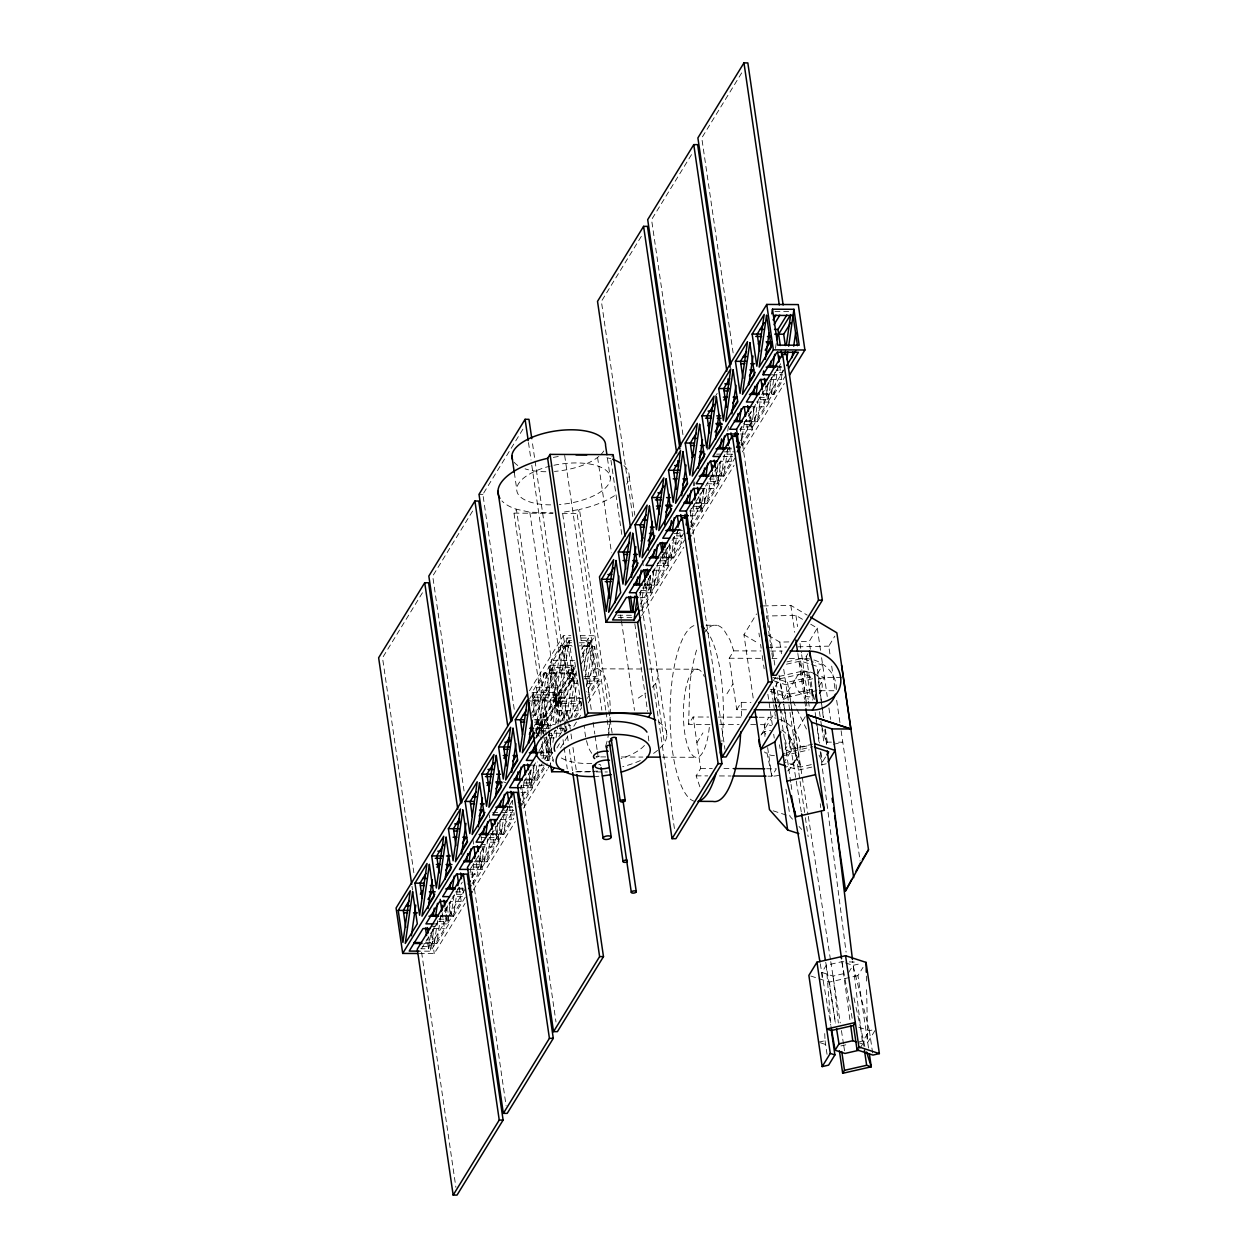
<?xml version="1.0" encoding="UTF-8"?>
<svg xmlns="http://www.w3.org/2000/svg" width="1258" height="1258" viewBox="0 0 1258 1258"><rect width="100%" height="100%" fill="white"/><g stroke="black" fill="none" stroke-linecap="round" stroke-linejoin="round"><path stroke-width="0.75" stroke-dasharray="5 3.75" d="M609.737 723.9L607.976 737.298A44.124 13.335 -89.8 0 1 605.648 745.963M609.847 722.249L610.272 715.66M430.488 934.946L428.506 948.799L420.707 948.768M434.199 926.297L430.645 951.19L418.945 951.142M425.503 942.588L434.435 942.635L437.721 919.629M423.946 943.516L436.778 943.563L440.882 914.818M447.486 905.791L445.238 921.564L437.438 921.516M459.154 887.22L461.214 901.404L447.376 923.954L450.647 900.98M440.269 915.337L451.166 915.384L454.169 894.312L461.969 894.312L462.85 888.132L457 888.101M440.662 916.264L453.509 916.327L457.063 891.419M470.083 872.816L470.901 867.077L478.7 867.077L480.682 853.223M471.876 877.581L473.794 864.183M492.334 830.862L494.677 846.933L480.839 869.467L484.11 846.492M475.681 860.865L484.629 860.912L487.915 837.907M474.124 861.793L486.972 861.84L491.076 833.095M497.948 822.15L495.432 839.841L487.632 839.794M509.333 805.497L511.408 819.681L497.57 842.231L500.841 819.257M490.463 833.614L501.36 833.661L504.364 812.589M490.856 834.541L503.703 834.604L507.524 807.778M512.604 809.492L512.163 812.589L500.464 812.542M531.615 705.848L533.518 692.45L529.571 698.882M520.545 789.175L521.095 785.354M533.125 712.531L535.656 694.841L557.105 694.935L552.938 724.121M522.07 795.858L524.256 780.542M544.116 672.826L536.726 724.561L532.055 692.466L544.116 672.826L575.645 672.967L569.088 718.947M531.143 769.582L528.895 785.354L523.045 785.322M536.333 733.178L538.235 719.78L534.288 726.228M551.916 725.567L539.069 725.504L546.459 673.769L576.306 673.895M543.881 766.814L531.018 787.744L534.304 764.77M538.393 736.024L540.374 722.171L534.524 722.155M550.249 665.215L556.869 710.628L543.031 733.178L536.411 687.749L550.249 665.215L540.893 730.788L544.793 730.804M525.875 779.142L534.823 779.189L537.276 761.939M541.097 735.112L542.198 727.454L537.15 727.423L539.493 728.366M543.031 733.178L552.388 667.605L573.837 667.699L565.848 723.696M524.319 780.07L537.166 780.117L539.352 764.785M540.704 755.209L542.89 739.877M560.832 645.59L553.457 697.325L548.787 665.23L560.832 645.59L571.73 645.637M549.51 730.851L545.61 758.118L541.711 758.102M549.777 728.932L554.967 692.545L541.129 715.079L544.289 736.811M582.297 698.379L555.8 698.269L563.175 646.533L572.123 646.565M552.702 752.457L547.749 760.508L551.57 733.697M552.907 742.362L554.558 730.867L562.342 730.867L563.222 724.687M555.643 723.208L558.929 700.203L527.385 700.077M570.88 637.979L566.981 637.963L573.601 683.393L559.763 705.927L569.119 640.353L573.019 640.385M556.067 737.55L557.719 726.055M557.986 724.136L561.272 701.146L564.024 720.032M563.773 720.85L571.698 665.293L557.86 687.843L562.672 720.897M564.748 731.354L565.565 725.614L570.613 725.646M571.714 717.972L577.17 679.65M578.853 689.887L579.954 697.435L579.073 703.631L557.624 703.536L566.981 637.963L553.127 660.513L559.763 705.927M583.775 670.608L588.429 638.058L578.68 638.01M539.069 725.504L551.13 705.864L581.212 706.021L582.029 700.297M585.033 679.21L590.568 640.448L580.819 640.416M586.637 685.972L592.376 645.731L579.529 645.668M588.162 692.655L594.72 646.659L579.922 646.596M639.992 596.135L640.825 590.395M640.982 606.655L643.703 587.502M640.809 590.364L648.609 590.395L650.858 574.623M662.243 554.18L664.586 570.251L650.748 592.785L654.302 567.893M645.59 584.184L654.537 584.231L657.541 563.144L665.34 563.159L667.589 547.387M644.033 585.112L656.88 585.174L660.985 556.429M672.039 540.61L679.304 528.785L681.317 543.016L667.479 565.55L670.75 542.575M660.371 556.948L671.269 556.995L674.272 535.908L682.072 535.924L682.512 532.826M660.764 557.876L673.612 557.923L677.433 531.096M690.453 512.509L691.004 508.672L698.803 508.672L701.052 492.9M694.29 485.682L694.825 481.845M690.894 526.85L694.164 503.86M707.877 445.017L707.059 450.757L708.836 447.848M712.437 472.458L714.78 488.529L700.942 511.062L704.213 488.088M695.784 502.461L704.732 502.508L707.185 485.258M694.227 503.389L707.075 503.452L711.163 474.706M718.051 463.746L715.535 481.437L707.735 481.405M729.436 447.109L731.511 461.293L717.658 483.827L720.944 460.853M710.566 475.225L721.463 475.272L724.466 454.185L732.25 454.201L732.706 451.103M727.737 431.195L728.555 425.44M710.959 476.153L723.806 476.2L727.627 449.373M740.648 430.786L741.198 426.949L748.982 426.949L751.23 411.177M741.072 445.128L744.359 422.138M762.615 390.735L764.958 406.806L751.12 429.355L754.391 406.365M745.963 420.738L754.91 420.785L757.646 401.617M744.406 421.666L757.253 421.729L760.807 396.82M768.245 382.023L765.713 399.714L757.914 399.682M779.63 365.386L781.69 379.57L767.852 402.104L771.406 377.211M775.494 348.466L776.312 342.726M762.694 393.502L771.641 393.55L774.645 372.462L782.445 372.478L782.885 369.38M763.087 394.43L773.985 394.477L777.821 367.651M652.32 687.261L655.732 683.456L658.249 675.845L656.299 668.737M753.18 698.033L743.95 634.74L756.53 613.967M810.341 649.238L809.209 641.486L817.291 628.135L810.718 624.22M829.903 653.908L828.77 646.156L834.84 636.139M422.436 592.77L382.511 657.792L413.866 872.753M472.631 511.047L432.705 576.07L464.06 791.03M514.239 709.308L482.883 494.347L523.847 427.657M641.313 236.362L601.387 301.385L633.026 518.28M691.507 154.64L651.565 219.663L682.937 434.623M741.685 72.917L701.76 137.94L733.115 352.9M546.318 734.798L513.987 513.138L516.409 509.207L529.822 512.195L553.064 512.855M605.774 710.157L577.076 513.406L579.482 509.474A66.187 28.069 -8.3 0 0 615.712 494.881M621.798 534.414L610.728 458.588L613.149 454.657M529.508 690.752L563.38 635.589L570.802 635.62M715.22 396.584L717.202 393.361M531.395 713.428L560.974 665.246L531.301 461.906M532.826 717.406L564.842 665.262L532.071 440.614M581.51 649.332L588.429 638.058L595.05 683.487L588.131 694.762M535.137 730.694L575.268 665.34L548.787 665.23M582.312 653.893L590.568 640.448L595.805 676.395L586.322 691.837M555.8 698.269L567.861 678.628L563.175 646.533M535.751 732.062L575.535 667.29M581.652 657.321L594.908 635.73L578.224 635.652M536.128 736.166L570 681.018L563.38 635.589M536.16 737.267L542.198 727.454M547.969 727.391L546.868 719.843L558.929 700.203M568.27 724.702L563.6 692.608L575.645 672.967M581.322 663.721L592.376 645.731M536.443 738.037L574.356 676.301L569.119 640.353L532.433 700.093L534.776 701.036M539.084 750.79L549.888 733.21L560.911 733.257L559.527 723.775M555.816 723.539L563.726 710.66L565.707 724.215M451.936 899.014L462.284 882.173M512.462 800.45L486.846 842.184L499.033 842.2L496.548 825.217M535.578 762.804L521.52 785.7L555.989 1021.968M540.987 754.014L555.737 730.002M560.675 721.95L567.594 710.676L569.292 722.296M655.308 567.861L640.023 592.754L674.492 829.022M657.745 563.899L670.593 542.969L681.317 543.016M729.498 447.062L723.664 456.544L732.612 456.575M755.681 404.416L740.396 429.308L774.865 665.576M757.127 402.057L780.652 363.766M465.193 889.06L428.506 948.799L427.138 939.333M472.237 877.612L513.594 810.246L503.845 810.199M522.416 795.889L542.167 763.732M551.853 747.944L544.179 760.461L541.412 741.575M558.898 736.496L563.788 728.524L557.939 728.492M569.591 719.073L580.52 701.288L529.728 701.005M640.133 604.202L683.519 533.565M690.327 522.479L732.25 454.201M740.506 440.756L783.891 370.119L776.092 370.088M442.14 912.585L444.483 928.656L430.645 951.19L428.569 936.943M472.017 883.824L477.946 874.168L475.886 859.985M522.196 802.101L528.14 792.446L526.064 778.262M564.48 733.272L569.418 725.221M574.371 717.17L578.318 710.723L571.698 665.293M641.926 607.158L647.854 597.487L645.794 583.303M691.129 527.039L698.048 515.764L695.973 501.58M741.308 445.316L748.243 434.041L746.167 419.858M436.778 943.563L448.839 923.922L446.37 906.939M453.509 916.327L465.57 896.687L452.723 896.64M473.26 884.17L482.301 869.451L479.817 852.452M486.972 861.84L499.033 842.2M503.703 834.604L513.751 818.235M521.441 805.733L532.496 787.728L530.011 770.729M537.166 780.117L547.214 763.763M556.901 747.975L560.926 741.418M575.645 717.453L581.668 707.641M587.344 698.394L599.406 678.754L594.72 646.659M641.155 610.775L652.21 592.77L649.741 575.771M656.88 585.174L668.942 565.534L666.473 548.535M673.612 557.923L684.666 539.918M692.356 527.416L702.404 511.047L699.92 494.048M707.075 503.452L719.136 483.811L716.934 468.699M723.806 476.2L734.861 458.195M742.534 445.694L752.583 429.324L750.114 412.325M757.253 421.729L769.314 402.088L766.845 385.09M773.985 394.477L785.039 376.472M419.401 953.501L434.246 953.564L465.035 903.433M473.244 890.051L515.324 821.537M523.548 808.171L547.151 769.723M548.173 768.056L553.3 759.706M560.486 748.007L568.695 734.641M573.837 726.275L576.903 721.259M577.941 719.592L582.045 712.909M588.194 702.876L601.544 681.16L584.844 681.081M641.722 615.712L683.802 547.199M692.01 533.832L734.09 465.303M742.314 451.936L784.379 383.423M709.968 724.435L688.613 724.356L693.142 716.981L708.663 717.044M746.434 709.764L736.732 709.716L729.215 658.233L733.744 650.858L730.002 639.897L723.79 629.739A88.249 26.67 -89.8 0 0 703.395 634.284M696.901 742.723L702.908 732.927M726.967 693.771L732.974 683.975M699.873 786.8L696.13 775.84L700.659 768.465L693.142 716.981M736.732 709.716L741.261 702.341L750.963 702.389M773.387 680.562L775.415 677.26L790.779 782.555M775.84 703.379L773.749 688.991L780.023 678.77L802.179 673.738L812.762 677.197M764.958 736.48L764.314 724.671L768.842 717.296A28.73 24.531 31.6 0 1 776.06 718.208M789.395 658.484L804.916 658.547L807.888 653.72M761.027 735.034L777.051 708.93M778.057 707.295L782.067 700.769M783.074 699.134L796.094 677.92M812.181 689.29L789.615 694.196L787.791 697.152L783.089 699.684M817.621 673.376L822.685 665.136L815.231 662.699M805.214 716.777L785.181 749.422A14.121 12.045 31.6 0 0 783.325 736.763M819.257 693.929L821.254 690.673M767.946 776.155L771.83 776.17L776.359 768.795L766.641 768.748M793.656 763.386L798.185 756.011M819.052 755.146L822.418 762.112L826.003 756.262M822.103 977.277L821.867 972.434L826.286 965.248L841.885 961.694L847.467 961.867M848.631 972.544L853.05 965.358L858.695 964.068M868.523 1048.04L857.956 975.595L863.019 967.355M845.612 962.92L853.05 965.358L869.372 1030.679L863.082 1040.901L863.916 1046.53M859.733 1048.732L862.658 1043.951L852.704 961.426M859.387 1041.734L863.082 1040.901L867.69 1042.41L875.804 1029.217M638.262 698.111L645.857 693.079M785.888 753.668L795.308 748.604L808.642 745.585M786.958 661.897L802.195 658.437L813.376 662.085M786.454 664.208L800.623 661L809.79 663.988M779.221 676.395L804.004 670.781L811.441 673.219M772.899 677.449L787.571 682.261L810.608 677.024L812.935 695.108M812.684 678.754L785.998 684.824L772.962 680.547M770.242 689.793L773.749 688.991L789.615 694.196L792.147 699.417M812.731 744.154L786.061 750.208L790.669 751.718L812.825 746.686M783.042 755.759L809.177 749.831M833.456 744.311L842.781 742.189L833.331 742.157M811.331 764.612L800.261 767.128L784.379 761.939L790.669 751.718L783.703 704.055L801.613 813.926M811.772 767.081L798.437 770.1L787.272 766.452M821.301 764.911L827.025 763.606M821.867 972.434L833.048 976.098L845.172 973.33M810.734 976.004L829.368 982.089L857.956 975.595M818.628 1042.19L825.059 1040.728L824.603 1031.12M858.789 1027.204L869.372 1030.679L872.58 1029.94M840.926 1045.933L848.317 1044.25M553.316 457.362L560.879 456.088M590.788 771.453L576.274 771.406M592.66 771.358L598.321 771.044M763.323 605.931L790.81 605.35L807.259 615.162M802.494 619.313L795.921 615.398L766.484 616.011L770.321 642.351M768.261 635.243L779.771 642.099L789.584 641.894M801.362 641.643L809.209 641.486M767.238 647.445L786.47 647.037M798.012 646.801L828.77 646.156M774.944 311.575L790.543 311.638M777.475 366.251L781.375 366.267M777.869 367.179L781.768 367.21M771.248 374.774L782.791 374.853M770.965 379.523L781.69 379.57M759.36 397.324L767.16 397.355M756.467 402.025L769.314 402.088M750.366 406.743L764.958 406.806M744.579 424.575L750.428 424.606M739.751 429.277L752.583 429.324M740.443 434.01L748.243 434.041M727.297 447.974L731.197 447.99M727.69 448.902L731.59 448.917M723.948 451.811L733.697 451.842M716.651 454.122L722.501 454.154M723.02 456.512L730.819 456.544M731.511 461.293L720.787 461.246L690.217 511.031L724.954 749.233M709.166 479.046L716.966 479.078M706.933 483.78L719.136 483.811M700.187 488.466L714.78 488.529M479.015 494.331L482.883 494.347M694.4 506.298L700.25 506.329M689.557 511L702.404 511.047M513.987 513.138L552.954 513.311M562.232 513.343L577.076 513.406M690.249 515.733L698.048 515.764M677.103 529.697L681.003 529.712M677.496 530.624L683.346 530.656M673.769 533.518L681.569 533.565M672.826 538.235L682.418 538.298M660.937 560.785L666.787 560.801M656.755 565.502L668.942 565.534M653.861 570.204L664.586 570.251M642.256 588.021L650.056 588.052M639.363 592.722L652.21 592.77M640.055 597.456L647.854 597.487M617.725 615.225L631.374 615.288M618.228 617.584L631.878 617.647M706.053 625.242L716.966 625.289M567.673 642.712L571.572 642.728M579.372 642.759L589.121 642.807M733.744 650.858L760.917 650.968M770.635 651.015L782.272 651.062M729.215 658.233L762.222 658.359M771.925 658.406L779.693 658.437M553.127 660.513L574.576 660.592M586.37 686.522A44.124 13.335 -89.8 0 1 597.99 668.816L641.014 669.004M648.845 669.036L697.75 669.24M550.941 669.948L572.39 670.042M584.105 676.348L595.805 676.395M841.46 677.543L824.477 677.48L818.046 678.943L823.691 717.563M567.861 678.628L576.809 678.66M584.608 678.691L599.406 678.754M570 681.018L577.422 681.05M573.601 683.393L577.501 683.409M587.25 683.456L595.05 683.487M536.411 687.749L557.86 687.843M820.169 690.689L835.281 690.752L831.318 663.611M545.689 690.139L549.557 690.155M532.055 692.466L563.6 692.608M534.21 697.199L579.954 697.435M556.869 710.628L578.318 710.723M530.404 715.031L541.129 715.079M718.381 717.091L743.604 717.186M759.14 717.264L768.842 717.296M534.021 719.796L546.868 719.843M719.67 724.482L739.075 724.561M750.727 724.608L758.495 724.639M760.43 724.655L764.314 724.671A28.73 24.531 31.6 0 1 771.531 725.583M535.027 724.514L555.423 724.655M535.594 728.351L548.189 728.461M534.414 733.115L543.346 733.147M548.441 735.553L552.309 735.568M541.852 737.88L554.448 737.943M831.444 742.141L823.896 742.11L821.946 728.775M538.707 751.891L551.539 751.938L549.07 734.955M539.1 752.819L552.199 752.882M541.207 755.744L547.057 755.759M605.727 756.923L595.946 756.876A44.124 13.335 -89.8 0 0 599.421 756.105M621.373 756.986L642.901 757.08M662.447 757.159L695.705 757.3M545.862 760.477L549.227 760.477L545.909 737.833M530.278 765.147L544.871 765.21M700.659 768.465L712.295 768.512M723.948 768.575L733.65 768.607M575.834 771.846L594.389 771.925M596.245 771.925L607.378 771.972M696.13 775.84L707.767 775.887M719.419 775.934L731.055 775.997M524.476 782.979L530.326 783.011M519.648 787.665L532.496 787.728M520.985 792.414L528.14 792.446M507.194 806.378L513.044 806.409M507.587 807.306L513.437 807.337M492.664 812.511L498.514 812.542M502.917 814.917L514.286 814.995L513.594 810.246M500.684 819.65L511.408 819.681M481.279 837.419L487.129 837.451M489.079 837.451L496.879 837.482M481.531 844.511L485.399 844.527L471.341 867.422L506.093 1105.625M480.084 846.87L494.677 846.933M474.297 864.702L480.147 864.718M469.454 869.388L482.301 869.451M470.806 874.137L477.946 874.168M457.393 889.029L463.243 889.06M455.616 891.938L463.416 891.969M461.214 901.404L450.49 901.373L421.147 949.145L455.899 1187.348M438.885 919.173L446.684 919.205M432.783 923.891L448.839 923.922M431.337 926.234L435.205 926.25M433.758 928.608L444.483 928.656M422.153 946.409L429.953 946.441M849.323 961.914L854.89 962.087M606.906 457.739L610.728 458.588M811.63 664.586L817.134 666.394L823.345 717.893M813.313 673.816L824.477 677.48L816.379 690.673L787.791 697.152L767.317 690.453M776.815 677.732L780.023 678.77L783.435 702.137M773.183 810.812L786.219 815.074M859.356 1042.882L862.658 1043.951M820.483 1042.803L827.937 1045.241M766.594 393.518L768.937 394.462M749.862 420.77L752.205 421.697M716.415 475.241L718.758 476.184M699.684 502.492L702.027 503.42M666.221 556.964L668.564 557.907M649.49 584.199L651.833 585.143M587.329 645.7L589.672 646.643M565.88 645.621L568.223 646.549M570.613 672.951L572.956 673.879M549.164 672.857L551.507 673.801M558.505 697.341L560.848 698.284M553.882 700.187L556.225 701.131M541.773 724.592L544.116 725.52M546.507 751.922L548.834 752.866M529.775 779.158L532.118 780.102M503.687 781.91L506.031 782.853M496.312 833.645L498.655 834.589M479.581 860.881L481.924 861.824M446.118 915.368L448.461 916.311M429.403 942.604L431.746 943.547M743.95 634.74L758.747 643.561M597.99 668.816L601.387 671.049L604.5 676.112A44.124 13.335 -89.8 0 1 610.303 713.742M792.54 819.21L789.945 816.3L785.7 787.209M799.05 826.49L801.645 829.415M799.239 663.108L804.004 670.781L802.179 673.738L805.592 697.105M591.7 753.275L589.436 749.579A44.124 13.335 -89.8 0 1 584.121 725.253M792.98 701.162L806.441 729.011M778.781 775.321A28.73 24.531 31.6 0 1 771.83 776.17L766.216 749.202M773.749 688.991L780.054 707.609M780.683 709.465L800.261 767.128L792.241 712.185M864.844 1046.452L855.566 1005.346M812.762 692.844L811.772 689.164L813.344 699.951M813.266 694.699L814.759 700.234M821.726 726.055L826.71 744.5M853.993 997.861L855.173 1003.475M841.885 961.694L852.452 1019.766M773.167 689.132L775.494 702.687M775.824 704.622L777.161 712.374M820.263 963.77L830.815 1025.27M779.032 675.09L783.136 700.329M825.735 962.339L835.611 1023.021M787.571 682.261L807.998 814.413M808.312 816.348L830.469 959.681M830.767 961.615L840.25 1022.911M841.429 1030.554L843.489 1043.904M843.788 1045.823L844.967 1053.449M836.664 700.281L840.014 723.146M841.115 730.756L860.126 861.038M817.291 628.135L820.53 650.339M821.6 657.73L827.261 696.523M828.928 707.955L830.595 719.403M825.358 728.995L827.858 746.167M869.372 1030.679L872.659 1053.198M819.445 711.635L820.546 719.246M820.829 721.149L821.663 726.872M769.723 380.325L771.641 393.55M815.734 716.352L819.634 743.038M821.018 752.567L822.418 762.112M806.315 656.283L812.715 700.14M765.493 385.97L767.852 402.104M806.834 671.646L810.529 696.948A14.121 12.045 31.6 0 1 795.198 680.971A14.121 12.045 31.6 0 1 813.8 673.36M795.921 615.398L797.556 626.626M800.009 643.467L801.377 652.823M801.661 654.695L808.171 699.354M808.454 701.256L809.287 706.98M806.142 700.926L807.259 708.553M790.81 605.35L794.741 632.302M797.824 653.484L804.507 699.322M804.79 701.225L805.623 706.933M753.259 409.463L754.91 420.785M748.762 413.206L751.12 429.355M789.615 694.196L790.936 703.191M791.188 704.983L791.974 710.377M779.771 642.099L781.47 653.751M783.734 669.287L788.624 702.876M788.908 704.779L789.741 710.503M790.024 712.405L799.821 779.614M800.104 781.517L805.104 815.766M805.372 817.669L808.155 836.696M829.368 982.089L835.485 1024.075M770.588 644.238L773.057 661.158M791.046 784.457L791.88 790.166M776.107 705.188L776.894 710.581M825.059 1040.728L827.245 1055.745M773.151 686.758L776.202 707.719M771.437 689.478L773.387 702.829M773.67 704.747L775.337 716.179M779.504 744.752L780.054 748.573M758.951 633.12L759.486 636.862M760.587 644.363L761.137 648.122M762.222 655.622L763.323 663.123M763.59 664.995L764.141 668.737M767.867 694.274L772.318 724.765M773.701 734.279L774.268 738.1M764.314 724.671L765.697 734.2M767.647 747.551L771.83 776.17M719.529 462.048L721.463 475.272M715.582 469.58L717.658 483.827M702.797 489.283L704.732 502.508M698.85 496.816L700.942 511.062M692.954 480.823L693.771 486.484M669.35 543.77L671.269 556.995M665.12 549.416L667.479 565.55M663.689 551.806L665.34 563.159M652.619 571.006L654.537 584.231M648.672 578.538L650.748 592.785M647.225 580.944L648.609 590.395M642.492 560.659L643.593 568.207M629.173 476.546L634.818 515.245M644.694 582.973L666.897 735.159M655.732 683.456L664.381 742.77M634.85 623.858L647.603 711.368M648.876 740.946L648.342 737.235A47.458 20.128 -8.3 0 0 647.76 733.76M607.457 458.399L610.413 478.653M597.597 457.535L611.498 552.812M620.587 615.036L621.153 618.92M621.436 620.87L634.472 710.298M612.111 733.068L579.482 509.474L562.468 512.336L591.402 710.66M606.057 712.091L606.906 717.878M607.189 719.812L609.155 733.351M564.669 455.459L601.827 710.172M593.1 722.328L594.814 733.996M595.097 735.946L597.078 749.548M597.361 751.498L598.494 759.282M574.812 662.18L577.202 678.565M577.485 680.452L578.586 688M580.52 701.288L581.212 706.021M528.486 442.549L531.018 459.972M569.575 724.231L570.707 731.983M570.99 733.917L571.84 739.735M572.972 747.472L576.636 772.648M565.99 726.149L567.122 733.901M567.405 735.836L568.254 741.654M569.387 749.391L572.484 770.698M564.292 721.919L565.675 731.354M563.788 728.524L564.244 731.684M529.822 512.195L560.455 722.202M560.738 724.136L561.87 731.92M563.002 739.688L563.851 745.522M564.134 747.472L567.264 768.858M554.967 692.545L559.244 721.888M546.459 673.769L551.13 705.864M514.318 472.568L516.724 489.142M548.457 728.917L516.409 509.207A66.187 28.069 -8.3 0 1 501.926 500.936M548.74 730.867L553.567 763.921M546.601 736.748L550.579 763.968M544.572 738.698L547.749 760.508M538.235 719.78L541.144 739.688M533.518 692.45L539.918 736.292M533.156 767.852L534.823 779.189M528.942 773.497L531.018 787.744M512.21 800.733L512.761 804.522M499.426 820.452L501.36 833.661M495.212 826.097L497.57 842.231M489.268 814.854L489.724 818.015M481.043 836.366L481.594 840.14M482.695 847.688L484.629 860.912M478.763 855.22L480.839 869.467M472.851 839.212L473.668 844.873M462.85 888.132L464.108 896.718M449.248 902.175L451.166 915.384M445.017 907.82L447.376 923.954M432.516 929.41L434.435 942.635M431.211 932.744L434.246 953.564M411.979 886.292L412.545 890.161M800.623 661L806.378 702.923M820.232 803.705L820.751 807.573M842.058 962.622L849.905 1019.782M815.184 712.531L815.939 718.381M816.19 720.331L818.958 741.748M820.216 751.498L846.084 952.117M824.745 729.577L826.632 745.161M833.048 976.098L838.347 1022.99M826.286 965.248L831.192 1028.557M866.337 976.066L866.447 981.916M866.62 989.716L867.69 1042.41M741.261 702.341L741.528 718.963M688.613 724.356L689.777 685.138A88.249 26.67 -89.8 0 1 697.561 647.115M658.657 721.919A66.187 28.069 -8.3 0 1 658.972 749.123M657.557 750.366A66.187 28.069 -8.3 0 1 651.896 754.501M640.353 760.587A66.187 28.069 -8.3 0 1 622.679 766.72M623.937 465.617A66.187 28.069 -8.3 0 1 626.657 484.157M553.897 465.271A47.254 20.049 -8.3 0 1 610.334 477.144A47.254 20.049 -8.3 0 1 559.291 504.537M550.689 504.867A47.254 20.049 -8.3 0 1 516.724 489.519A47.254 20.049 -8.3 0 1 550.517 466.026M603.777 450.962A47.254 20.049 -8.3 0 1 600.396 455.05M598.902 456.387A47.254 20.049 -8.3 0 1 554.464 471.404M545.862 471.734A47.254 20.049 -8.3 0 1 525.058 468.841M517.777 465.46A47.254 20.049 -8.3 0 1 514.129 462.252M709.308 727.376A44.124 13.335 -89.8 0 1 691.224 753.684A44.124 13.335 -89.8 0 1 685.107 692.12A44.124 13.335 -89.8 0 1 704.26 676.537M644.458 745.444A47.458 20.128 -8.3 0 1 621.012 758.59M591.763 763.512A47.458 20.128 -8.3 0 1 560.156 757.253M598.902 776.233A47.458 20.128 -8.3 0 1 595.396 776.453M598.824 764.282A4.104 1.745 -8.3 0 1 600.789 765.587M705.581 629.66A88.249 26.67 -89.8 0 1 721.888 741.481M694.683 801.33A88.249 26.67 -89.8 0 1 670.058 713.428A88.249 26.67 -89.8 0 1 695.265 625.226M779.614 719.309A28.73 24.531 31.6 0 1 800.088 744.013A28.73 24.531 31.6 0 1 784.945 767.459M781.753 730.065A28.73 24.531 31.6 0 1 787.712 770.918M804.916 658.547A28.73 24.531 31.6 0 1 812.133 659.459M813.91 659.947A28.73 24.531 31.6 0 1 836.098 691.067M816.882 675.389A14.121 12.045 31.6 0 1 819.493 693.284M774.441 755.696A14.121 12.045 31.6 0 1 764.392 751.954M761.782 734.059A14.121 12.045 31.6 0 1 770.745 730.395"/><path stroke-width="1.5" d="M740.726 731.794L740.097 741.56A88.249 26.67 -89.8 0 1 712.893 801.409L698.332 801.346M411.382 935.795L415.753 905.131M428.113 908.543L432.217 879.814M433.224 915.777L434.309 908.119M435.567 916.72L437.469 903.307M445.112 879.389L448.666 854.481M441.432 910.996L442.25 905.241M449.955 888.541L450.773 882.786M452.298 889.485L454.201 876.071M461.576 854.072L465.947 823.408M457.881 885.663L458.431 881.842M466.687 861.305L467.772 853.632M469.297 860.315L470.932 848.82M478.292 826.82L482.396 798.091M474.612 858.428L475.43 852.672M483.402 834.054L484.503 826.396M485.745 834.998L487.664 821.584M495.306 797.666L499.127 770.839M491.611 829.274L492.444 823.518M500.134 806.818L500.951 801.063M502.477 807.762L504.395 794.348M511.754 772.349L515.859 743.604M508.075 803.941L508.892 798.201M516.865 779.583L517.966 771.909M529.445 702.923L522.353 752.74L534.414 733.115M519.475 778.592L521.126 767.097M528.753 743.195L532.04 720.189M525.073 774.786L525.624 770.95M533.596 752.331L534.414 746.592M535.939 753.275L536.49 749.438M615.02 602.708L618.857 575.897M631.485 577.391L635.856 546.727M634.96 596.119L632.758 611.451L635.101 612.379L638.12 607.472M636.595 584.624L637.68 576.95M638.105 597.456L626.405 597.408L612.567 619.942L634.016 620.037L637.303 597.063M639.206 583.649L641.124 570.236M648.216 550.155L652.304 521.41M644.521 581.746L645.354 576.007M653.327 557.388L654.412 549.715M655.67 558.316L657.572 544.903M664.664 524.822L669.036 494.174M661.535 552.592L662.353 546.837M670.042 530.137L671.41 520.56M672.385 531.08L674.304 517.667M681.663 495.668L686.035 465.004M677.983 527.275L678.801 521.52M684.588 518.233L685.138 514.396M686.774 502.901L687.874 495.243M686.113 524.916L687.481 515.34M689.4 501.926L691.035 490.431M698.394 468.432L702.499 439.687M694.715 500.024L695.532 494.284M703.505 475.666L704.606 467.992M705.848 476.593L707.767 463.18M715.409 439.278L718.947 414.354M711.714 470.869L712.531 465.13M720.236 448.414L721.605 438.838M722.579 449.358L724.498 435.944M731.857 413.945L735.961 385.2M728.178 445.552L728.995 439.797M734.782 436.51L735.332 432.673M736.968 421.178L738.053 413.52M736.575 441.275L737.675 433.617M739.578 420.203L741.229 408.708M748.856 384.791L752.96 356.045M745.176 416.382L745.727 412.561M753.699 393.943L754.784 386.269M756.042 394.87L757.678 383.376M769.99 374.805L763.134 374.774L763.685 370.953M765.32 359.458L769.141 332.631M771.814 313.84L772.491 309.201L793.924 309.295L799.176 345.227L777.727 345.148L772.491 309.201M761.908 389.147L762.725 383.407M770.431 366.691L771.248 360.952M772.774 367.635L774.676 354.221M776.768 339.629L777.208 336.531L790.7 314.547L786.329 345.211M778.639 361.911L779.457 356.156M784.961 354.787L785.511 350.951M786.769 359.552L787.854 351.894M788.672 346.139L793.924 309.295M792.084 357.665L792.902 351.91M793.719 346.17L795.638 332.757M834.62 815.671L845.58 890.868L851.682 879.373M856.053 871.165L860.409 862.957M845.58 890.868L868.507 849.763L836.853 632.805L810.545 617.112M460.79 803.532L428.585 582.769L424.717 582.753L378.642 657.777L411.696 884.358M510.984 721.809L478.779 501.046L474.911 501.03L428.836 576.054L461.89 802.635M531.788 438.68L528.958 419.323L525.089 419.307L479.015 494.331L512.069 720.913M679.949 449.075L647.461 226.361L643.593 226.346L597.519 301.37L630.572 527.951M730.143 367.352L697.64 144.639L693.771 144.623L647.697 219.647L680.751 446.228M783.152 304.986L747.834 62.916L743.965 62.9L697.891 137.924L730.945 364.506M499.913 498.357A66.187 28.069 -8.3 0 1 547.655 458.321L550.061 454.39L613.149 454.657L625.053 536.207M527.448 694.086L396.081 908.009L402.702 953.422L417.546 953.485M789.521 375.073L804.916 349.991L798.28 304.578L766.751 304.436L599.453 576.84L606.073 622.27L637.617 622.411L640.699 617.395M398.22 910.399L410.281 890.758L402.906 942.494L398.22 910.399L409.117 910.446M414.951 883.163L427.012 863.523L419.622 915.258L414.951 883.163L423.899 883.195M431.683 855.912L443.728 836.271L436.353 888.006L431.683 855.912L442.564 855.959M448.398 828.676L460.459 809.036L453.084 860.771L448.398 828.676L459.296 828.723M465.13 801.44L477.191 781.8L469.816 833.535L465.13 801.44L474.077 801.472M481.861 774.189L493.922 754.548L486.547 806.284L481.861 774.189L492.759 774.236M498.593 746.953L510.654 727.313L503.279 779.048L498.593 746.953L509.49 747M515.324 719.718L527.385 700.077L520.01 751.812L515.324 719.718L524.271 719.749M601.591 579.246L613.652 559.606L606.277 611.341L601.591 579.246L612.489 579.278M618.323 551.995L630.384 532.354L622.993 584.089L618.323 551.995L629.22 552.042M635.054 524.759L647.099 505.118L639.724 556.854L635.054 524.759L643.986 524.79M651.77 497.523L663.831 477.883L656.456 529.618L651.77 497.523L660.717 497.555M668.501 470.272L680.562 450.631L673.187 502.367L668.501 470.272L679.399 470.319M685.233 443.036L697.294 423.396L689.919 475.131L685.233 443.036L694.18 443.068M701.964 415.8L714.025 396.16L706.65 447.895L701.964 415.8L710.912 415.832M718.695 388.549L730.756 368.909L723.381 420.644L718.695 388.549L729.593 388.596M735.427 361.313L747.488 341.673L740.097 393.408L735.427 361.313L746.324 361.361M752.142 334.078L764.204 314.437L756.829 366.172L752.142 334.078L761.09 334.109M409.29 900.602L403.268 910.415L405.736 927.413M426.022 873.366L419.999 883.179L422.201 898.275M443.76 844.48L436.715 855.943L439.199 872.926M459.484 818.879L453.446 828.692L455.931 845.69M476.216 791.644L470.178 801.456L472.379 816.568M493.938 762.757L486.909 774.22L489.393 791.203M509.663 737.157L503.64 746.969L506.392 765.855M526.394 709.921L520.372 719.733L522.573 734.845M613.668 567.798L606.639 579.262L609.391 598.148M629.393 542.198L623.37 552.026L625.839 569.009M646.125 514.962L640.086 524.775L642.303 539.886M663.862 486.075L656.818 497.539L659.302 514.538M679.587 460.475L673.549 470.303L676.301 489.173M696.303 433.239L690.28 443.052L692.482 458.164M714.041 404.353L707.012 415.816L709.496 432.815M729.766 378.752L723.743 388.58L726.495 407.45M746.497 351.517L740.475 361.329L742.943 378.328M764.235 322.63L757.19 334.093L759.675 351.092M420.345 894.234L422.279 891.073M436.951 867.202L438.932 863.994M487.129 785.479L489.11 782.272M503.86 758.244L505.842 755.02M656.912 509.018L658.862 505.858M708.081 425.723L710.015 422.562M723.837 400.06L725.772 396.899M758.26 344L760.209 340.839M773.057 319.909L775.966 315.176M641.14 541.019L643.09 537.858M692.309 457.708L694.243 454.547M774.016 324.674L779.834 315.192M427.972 899.328L432.925 891.277M445.694 870.473L449.656 864.042M462.425 843.237L466.372 836.79M479.156 815.986L483.103 809.554M495.888 788.75L499.835 782.319M512.604 761.515L516.566 755.067M529.335 734.263L532.307 729.436M632.334 566.556L636.296 560.109M648.074 540.924L653.012 532.873M665.796 512.069L669.743 505.637M682.528 484.833L686.475 478.402M699.259 457.598L703.206 451.15M714.984 431.966L719.938 423.915M732.706 403.11L736.669 396.679M749.438 375.875L753.4 369.427M765.178 350.243L770.116 342.192M780.29 345.51L777.947 329.439L786.848 314.956M428.726 903.967L434.765 894.139M445.458 876.716L451.496 866.904M461.183 851.116L467.221 841.303M478.921 822.245L484.943 812.416M495.652 794.993L501.675 785.181M511.377 769.393L517.4 759.58M528.108 742.157L534.131 732.329M631.091 574.434L638.136 562.986M648.829 545.563L654.868 535.751M665.561 518.327L671.599 508.499M681.286 492.711L687.308 482.899M699.023 463.84L705.046 454.028M715.755 436.605L721.778 426.776M731.48 411.004L737.503 401.176M748.196 383.753L755.24 372.305M765.933 354.882L771.972 345.054M402.702 953.422L535.106 737.848M606.073 622.27L773.371 349.866L766.751 304.436M785.338 345.541L783.687 334.203L790.732 322.756M535.2 745.931L526.3 760.414L533.156 760.445M763.134 374.774L776.972 352.24L798.421 352.319L788.53 368.421M538.11 752.394L517.651 785.684L553.536 1031.639L557.404 1031.654L603.478 956.63L576.919 774.582M636.155 592.738L682.229 517.698L686.097 517.73L721.982 763.669L675.908 838.693L672.039 838.677L636.155 592.738L629.299 592.707L643.137 570.157L649.993 570.189M686.349 511.015L732.423 435.976L736.292 436.007L772.16 681.946L726.086 756.97L722.218 756.954L686.349 511.015L679.493 510.984L693.331 488.434L700.187 488.466M736.528 429.293L782.602 354.269L786.47 354.284L822.355 600.223L776.28 675.247L772.412 675.231L736.528 429.293L729.671 429.261L743.509 406.711L750.366 406.743M468.212 884.154L470.225 880.883M518.406 802.431L520.403 799.16M736.496 447.298L739.5 442.391M786.675 365.575L795.716 350.856M469.045 888.667L471.027 885.443M519.24 806.944L521.221 803.72M634.016 620.037L639.945 610.366M687.167 533.486L690.139 528.643M737.361 451.764L740.333 446.936M470.178 895.067L472.222 891.733M688.944 538.849L690.988 535.499M568.412 771.814L551.712 771.736L554.133 767.805A66.187 28.069 -8.3 0 1 585.379 716.918L587.785 712.987L550.061 454.39M547.655 458.321L585.379 716.918C606.104 712.673 627.915 711.305 648.452 717.186L650.873 713.255L637.617 622.411M453.163 1195.084L499.237 1120.06L463.353 874.106L417.279 949.13L453.163 1195.084L457.031 1195.1L503.106 1120.076L467.221 874.121L456.497 874.074L442.659 896.624L449.515 896.655M503.342 1113.361L549.416 1038.337L513.547 792.383L467.473 867.407L503.342 1113.361L507.21 1113.377L553.284 1038.353L517.415 792.398L506.691 792.351L492.837 814.901L499.693 814.932M553.536 1031.639L599.61 956.615L572.767 772.632M672.039 838.677L718.114 763.653L682.229 517.698M722.218 756.954L768.292 681.93L732.423 435.976M772.412 675.231L818.486 600.208L782.602 354.269M778.152 721.054L760.681 749.485L774.818 741.906L780.888 732.014M784.033 753.511L777.947 763.402L785.401 765.839M754.202 709.795L812.432 710.047L816.961 702.672A28.73 24.531 31.6 0 0 840.596 677.04A28.73 24.531 31.6 0 0 809.444 651.172L790.04 651.094M826.899 754.8L828.692 751.875L814.586 747.268M828.031 761.971L835.123 750.413L814.649 743.714M862.422 859.654L868.507 849.763M816.977 962.197L808.878 975.39L822.182 1066.595L828.613 1065.133L834.903 1054.912L831.334 1030.506L826.726 1028.997L855.314 1022.518L853.49 1025.474L857.044 1049.88L872.926 1055.069L879.358 1053.606L866.054 962.401L845.565 955.703L816.977 962.197L830.28 1053.402L822.182 1066.595M858.742 1050.32L844.967 1053.449L835.092 1050.226L838.992 1043.857L836.539 1028.698M869.341 1053.669L871.259 1066.8L842.671 1073.294L844.495 1070.322L841.759 1051.562M857.044 1049.88L858.868 1046.908L845.565 955.703M841.586 665.215L850.848 728.995L806.74 714.56L811.504 722.218L824.352 810.309L795.764 816.804L786.926 781.155L815.499 774.676L805.906 708.852M831.334 1030.506L853.49 1025.474M838.992 1043.857L852.782 1040.728L856.069 1041.813M844.495 1070.322L866.652 1065.306L871.259 1066.8L866.589 1052.003M575.96 454.83L586.841 454.877M773.544 315.396L793.043 315.491L797.462 345.698M760.084 329.36L763.653 329.376M774.519 329.423L777.947 329.439M774.739 334.172L783.687 334.203M755.759 336.436L761.609 336.468M767.459 336.499L771.358 336.515M766.169 341.751L772.019 341.783M766.562 342.679L772.412 342.711M773.371 349.866L804.916 349.991M743.352 356.612L746.922 356.627M740.978 363.688L744.878 363.704M750.727 363.735L754.627 363.751M767.726 366.22L777.475 366.251M766.169 367.132L775.919 367.179M749.847 369.931L753.746 369.946M767.097 379.507L760.241 379.476L746.403 402.01L753.259 402.041M724.828 383.832L728.413 383.847M724.246 390.939L728.146 390.955M750.995 393.455L758.794 393.487M749.438 394.383L759.187 394.414M723.366 397.119L727.266 397.135M733.115 397.166L737.015 397.182M708.112 411.083L713.475 411.099M716.761 415.863L720.661 415.879M705.565 418.159L711.415 418.191M717.264 418.222L721.164 418.238M734.263 420.691L742.063 420.722M734.656 421.619L742.456 421.666M715.991 423.474L721.84 423.506M716.384 424.402L722.234 424.433M738.493 434.01L726.794 433.963L712.94 456.497L719.796 456.528M693.158 438.334L696.743 438.35M690.784 445.411L694.683 445.426M700.533 445.458L704.433 445.474M717.547 447.942L727.297 447.974M715.991 448.854L725.74 448.902M699.652 451.653L703.552 451.669M716.918 461.23L710.062 461.199L696.209 483.732L703.065 483.764M674.65 465.554L678.219 465.57M674.052 472.662L677.952 472.678M700.816 475.178L708.616 475.209M699.259 476.106L709.009 476.137M673.172 478.842L677.071 478.858M682.921 478.889L686.821 478.905M657.918 492.806L661.488 492.821M666.567 497.586L670.467 497.602M655.387 499.882L661.236 499.913M684.085 502.414L691.884 502.445M684.478 503.342L692.277 503.389M665.796 505.197L671.646 505.229M656.44 506.093L660.34 506.109M666.19 506.125L672.039 506.156M688.299 515.733L676.6 515.686L662.762 538.22L669.618 538.251M642.98 520.057L646.549 520.057M640.605 527.133L644.505 527.149M650.355 527.181L654.254 527.196M667.353 529.665L677.103 529.697M665.796 530.577L675.546 530.624M649.474 533.376L653.374 533.392M666.724 542.953L659.868 542.921L646.03 565.455L652.886 565.487M623.874 554.385L627.773 554.401M633.623 554.416L637.523 554.432M650.622 556.901L658.421 556.932M649.065 557.829L658.815 557.86M622.993 560.565L626.893 560.581M632.743 560.612L636.642 560.628M607.897 574.529L611.797 574.544M605.192 581.605L611.042 581.636M633.89 584.137L641.69 584.168M634.284 585.064L642.083 585.112M818.486 600.208L822.355 600.223M617.175 611.388L632.758 611.451L630.557 596.339M615.618 612.3L635.101 612.379M768.292 681.93L772.16 681.946M758.731 702.42L816.961 702.672L814.697 674.508L809.444 651.172L810.278 656.896M587.785 712.987L650.873 713.255M523.249 715L526.819 715.016M749.422 717.217L757.19 717.249M520.875 722.092L524.775 722.108M811.504 722.218L831.994 728.917L850.848 728.995L806.74 714.56M529.744 728.319L533.644 728.335M504.898 742.236L508.798 742.251M504.144 749.328L508.043 749.343M530.907 751.859L536.757 751.875M529.351 752.771L537.15 752.803M503.263 755.523L507.163 755.539M513.012 755.571L516.912 755.586M646.801 757.096L660.497 757.159M718.114 763.653L721.982 763.669M530.278 765.147L523.422 765.116L509.569 787.65L519.318 787.697M733.65 768.607L764.707 768.748M488.01 769.471L493.372 769.503M496.658 774.252L500.558 774.268M733.005 775.997L765.996 776.139M485.462 776.563L491.312 776.595M514.176 779.095L521.976 779.127M514.569 780.023L522.369 780.054M495.888 781.878L501.738 781.894M486.531 782.759L490.431 782.775M496.281 782.806L502.131 782.838M473.071 796.723L476.64 796.739M470.681 803.815L474.581 803.831M480.43 803.862L484.33 803.878M497.445 806.331L507.194 806.378M495.888 807.259L505.637 807.306M479.55 810.042L483.449 810.058M496.816 819.618L489.96 819.603L476.122 842.137L482.978 842.168M454.704 823.959L458.604 823.974M453.965 831.051L457.865 831.066M480.713 833.582L488.513 833.614M479.156 834.494L488.906 834.541M453.069 837.246L456.969 837.262M462.818 837.293L466.718 837.309M480.084 846.87L473.228 846.838L459.39 869.372L469.14 869.42M437.815 851.194L441.385 851.21M446.464 855.975L450.364 855.99M435.284 858.286L441.133 858.318M463.982 860.818L471.781 860.849M464.375 861.746L472.175 861.777M436.353 864.482L440.253 864.498M446.103 864.529L451.952 864.56M422.877 878.446L426.446 878.461M420.502 885.538L424.402 885.553M430.252 885.585L434.152 885.601M447.25 888.054L455.05 888.085M445.694 888.981L455.443 889.029M429.371 891.765L435.221 891.796M446.621 901.341L439.765 901.326L425.927 923.859L432.783 923.891M406.476 905.697L410.375 905.713M403.771 912.773L407.671 912.789M413.52 912.821L417.42 912.836M430.519 915.305L438.319 915.337M428.962 916.217L438.712 916.264M429.89 928.593L423.034 928.561L409.196 951.095L418.945 951.142M413.803 942.541L421.603 942.572M414.196 943.469L421.996 943.5M599.61 956.615L603.478 956.63M549.416 1038.337L553.284 1038.353M499.237 1120.06L503.106 1120.076M554.133 767.805L563.71 769.943M754.847 709.481L769.456 809.602L787.665 829.997L798.846 833.645M858.868 1046.908L879.358 1053.606M830.28 1053.402L834.903 1054.912M815.499 774.676L824.352 810.309M791.408 795.528L819.933 961.835M831.475 1029.107L835.092 1050.226M801.613 813.926L825.421 960.404M743.965 62.9L779.284 304.971M781.124 351.171L781.957 356.847M777.696 352.161L779.079 361.612M831.994 728.917L853.695 877.675M832.088 798.311L832.654 802.179M833.488 807.95L834.054 811.819M815.844 695.029L816.961 702.672M864.45 1050.288L866.652 1065.306M764.392 378.422L765.226 384.083M760.964 379.413L762.348 388.848M795.858 640.008L797.541 651.565M747.661 405.658L748.494 411.319M839.385 1050.776L842.671 1073.294M744.233 406.649L745.617 416.084M794.93 811.095L795.764 816.804M761.357 605.963L767.836 650.323M776.485 709.622L786.926 781.155M693.771 144.623L726.825 371.204M727.957 378.957L728.807 384.759M730.929 432.894L731.763 438.57M774.818 741.906L787.665 829.997M727.517 433.884L728.885 443.335M714.214 460.145L715.315 467.693M710.786 461.136L712.154 470.571M697.482 487.381L698.3 493.042M694.054 488.371L695.422 497.806M643.593 226.346L676.647 452.927M677.779 460.68L678.628 466.482M680.751 514.616L681.569 520.293M677.323 515.607L678.707 525.058M664.303 543.755L664.853 547.529M662.306 542.355L663.406 549.919M660.592 542.858L661.975 552.293M647.288 569.103L648.122 574.764M645.574 569.591L646.675 577.155M643.86 570.094L645.244 579.529M628.843 596.827L631.06 611.97M606.922 454.72L605.57 445.521A47.254 20.049 -8.3 0 0 555.423 430.991A47.254 20.049 -8.3 0 0 512.478 459.469M616.153 738.179L625.257 800.607A2.516 1.069 -8.3 0 1 621.483 801.959A2.516 1.069 -8.3 0 1 621.562 800.088A2.516 1.069 -8.3 0 1 625.257 800.607M623.04 801L636.281 891.718A2.516 1.069 -8.3 0 1 632.507 893.086A2.516 1.069 -8.3 0 1 632.57 891.199A2.516 1.069 -8.3 0 1 636.281 891.718M611.168 738.729L620.273 801.157M609.328 741.733L631.296 892.284M606.293 746.67L623.04 861.526M601.072 767.522L611.246 837.215A4.104 1.745 -8.3 0 1 605.082 839.432A4.104 1.745 -8.3 0 1 605.192 836.381A4.104 1.745 -8.3 0 1 611.246 837.215M592.66 766.499L603.101 838.127M525.089 419.307L528.203 440.599M511.896 456.009L514.318 472.568M550.862 765.902L551.712 771.736M497.964 491.249L535.688 749.847M527.574 764.062L528.391 769.723M524.146 765.053L525.514 774.488M474.911 501.03L507.682 725.677M509.364 737.298L509.93 741.166M510.842 791.298L511.66 796.959M507.414 792.288L508.782 801.723M494.378 820.42L494.929 824.21M490.683 819.524L492.051 828.975M477.38 845.785L478.213 851.446M473.951 846.776L475.335 856.211M424.717 582.753L457.77 809.334M459.186 819.021L459.752 822.889M460.648 873.021L461.482 878.682M457.22 874.011L458.604 883.446M443.917 900.256L444.75 905.933M440.221 899.36L441.873 910.698M427.185 927.508L428.019 933.169M425.471 927.995L426.588 935.559M821.285 811.457L841.523 958.753M850.691 1025.49L852.782 1040.728M827.339 751.01L852.468 959.477M866.054 962.401L866.259 972.167M648.452 717.186A66.187 28.069 -8.3 0 1 655.67 720.174M612.662 459.264A66.187 28.069 -8.3 0 1 620.933 463.321M611.875 739.421A2.516 1.069 -8.3 0 1 611.781 737.974A2.516 1.069 -8.3 0 1 615.131 737.408A2.516 1.069 -8.3 0 1 615.807 738.76M554.825 751.23A47.458 20.128 -8.3 0 1 591.873 723.727A47.458 20.128 -8.3 0 1 646.942 732.14M607.001 747.362A2.516 1.069 -8.3 0 1 607.048 745.837A2.516 1.069 -8.3 0 1 610.57 745.444M627.27 861.809A2.516 1.069 -8.3 0 1 623.748 862.217A2.516 1.069 -8.3 0 1 623.811 860.676A2.516 1.069 -8.3 0 1 627.333 860.283M609.407 742A2.516 1.069 -8.3 0 1 611.86 740.364M593.666 776.532A47.458 20.128 -8.3 0 1 562.546 750.114A47.458 20.128 -8.3 0 1 638.608 737.911A47.458 20.128 -8.3 0 1 621.279 772.097M611.184 774.566A47.458 20.128 -8.3 0 1 602.409 775.903M593.163 767.317A4.104 1.745 -8.3 0 1 595.742 764.455M594.688 758.558A9.812 4.167 -8.3 0 1 596.434 753.29A9.812 4.167 -8.3 0 1 608.196 751.309M609.218 767.553A9.812 4.167 -8.3 0 1 594.767 765.524A9.812 4.167 -8.3 0 1 609.501 760.241M701.524 626.28A88.249 26.67 -89.8 0 1 704.26 628.308M721.667 743.447A88.249 26.67 -89.8 0 1 720.378 753.102M716.116 773.057A88.249 26.67 -89.8 0 1 698.174 801.315M835.422 694.259A28.73 24.531 31.6 0 1 812.432 710.047M760.068 746.261A14.121 12.045 31.6 0 1 759.124 739.72M412.624 891.702L405.249 943.437L417.31 923.797L412.624 891.702M429.355 864.45L421.965 916.186L434.026 896.561L429.355 864.45M446.071 837.215L438.696 888.95L450.757 869.309L446.071 837.215M462.802 809.979L455.427 861.714L467.489 842.074L462.802 809.979M479.534 782.728L472.159 834.463L484.22 814.838L479.534 782.728M496.265 755.492L488.89 807.227L500.951 787.587L496.265 755.492M512.997 728.256L505.622 779.991L517.683 760.351L512.997 728.256M615.995 560.533L608.62 612.269L620.681 592.628L615.995 560.533M632.727 533.298L625.336 585.033L637.397 565.392L632.727 533.298M649.442 506.062L642.067 557.797L654.129 538.157L649.442 506.062M666.174 478.811L658.799 530.546L670.86 510.921L666.174 478.811M682.905 451.575L675.53 503.31L687.591 483.67L682.905 451.575M699.637 424.339L692.262 476.074L704.323 456.434L699.637 424.339M716.368 397.088L708.993 448.823L721.054 429.198L716.368 397.088M733.1 369.852L725.724 421.587L737.77 401.947L733.1 369.852M749.831 342.616L742.44 394.352L754.501 374.711L749.831 342.616M766.547 315.365L759.172 367.1L771.233 347.475L766.547 315.365"/></g></svg>
